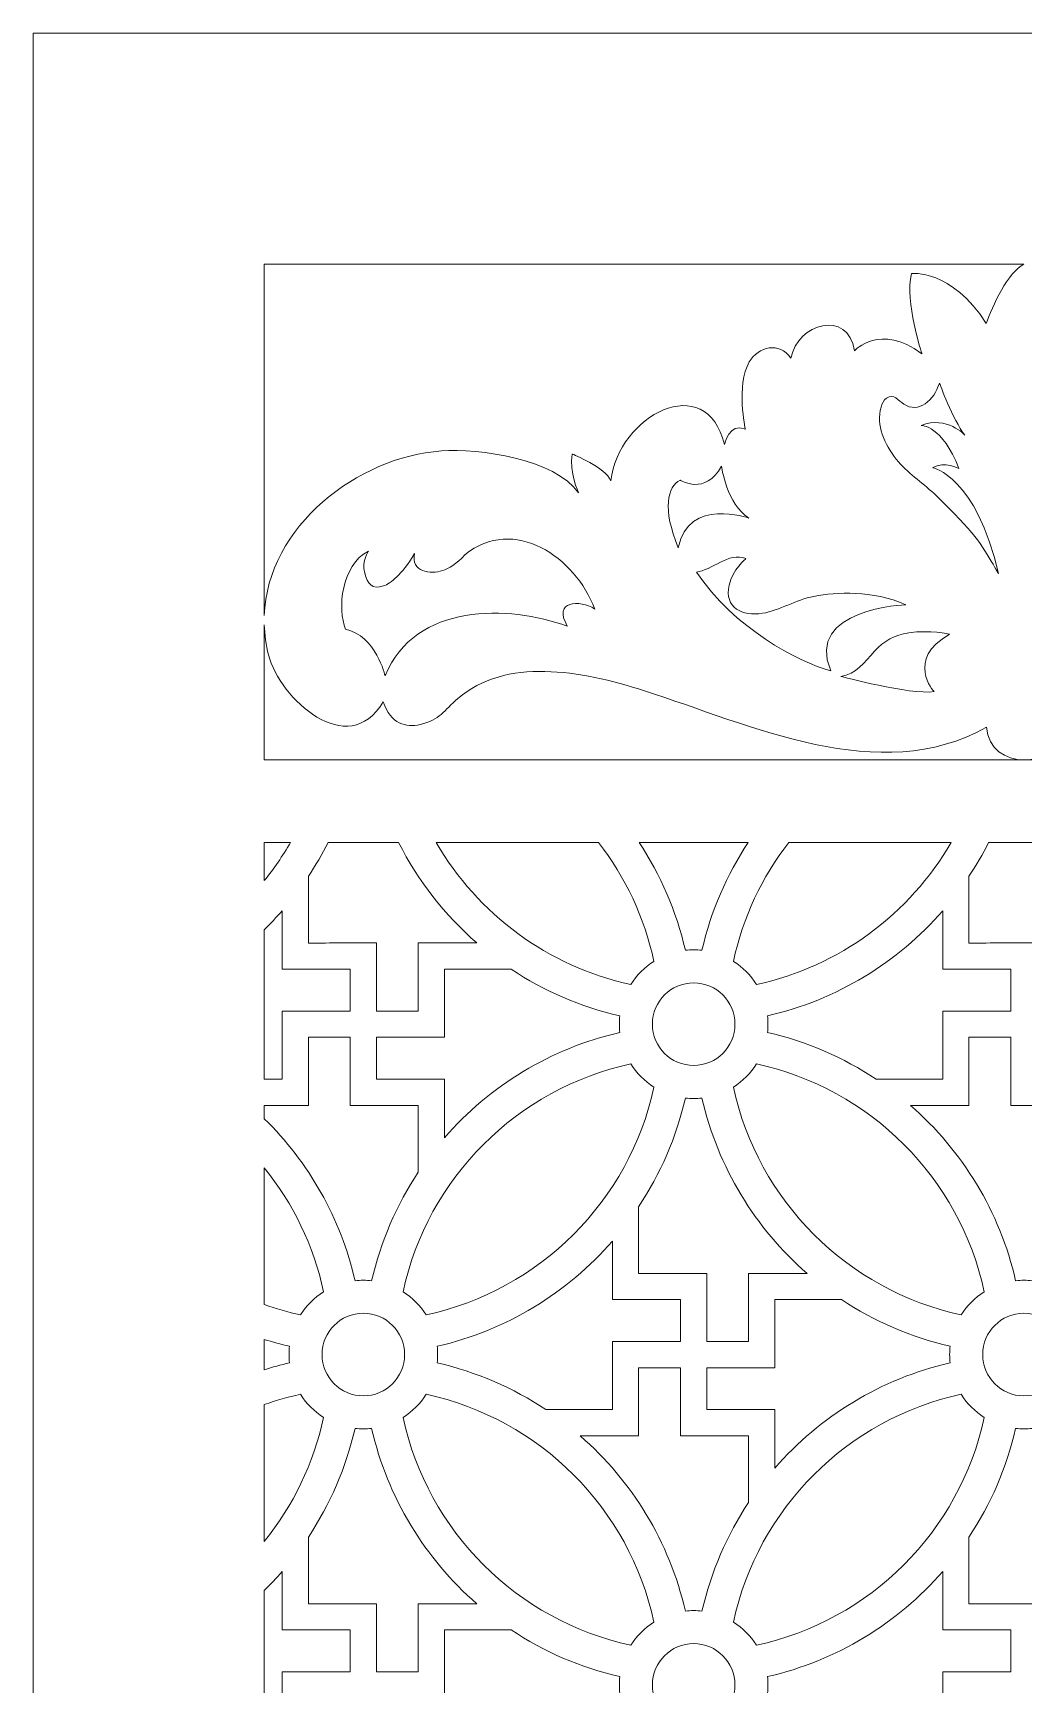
# Model space of a CAD drawing. Header units: centimetres. Extents: x -9.1 to 7, y -12.9 to 14.2.
# Drawn here: x -0.35 to 3.35, y 8.01 to 14.17 of the extents above; entities that cross this region are included whole.
import ezdxf

# ---------------------------------------------------------------- set-up
doc = ezdxf.new("R2010")
doc.units = ezdxf.units.CM
doc.header["$MEASUREMENT"] = 0
doc.layers.add('layer 1', color=7, linetype='Continuous')

msp = doc.modelspace()

# ---------------------------------------------------------------- linework, layer by layer
at = {"layer": 'layer 1', "color": 242, "lineweight": 9}
for points, knots in [([(7.04084, 14.17218), (4.57774, 14.17218), (2.11464, 14.17218), (-0.34845, 14.17218), (-0.34845, 14.17218), (-0.34845, 5.93996), (-0.34845, -2.29226), (-0.34845, -10.52447), (-0.34845, -10.52447), (-0.34844, -10.52447), (-0.34841, -10.52447), (-0.3484, -10.52447), (-0.3484, -10.52447), (-0.3484, -11.32362), (-0.3484, -12.12276), (-0.3484, -12.9219), (-0.3484, -12.9219), (-0.06103, -12.9219), (0.22633, -12.9219), (0.51369, -12.9219), (0.51369, -12.9219), (0.51369, -12.79874), (0.51369, -12.67559), (0.51369, -12.55244), (0.51369, -12.55244), (0.81766, -12.55244), (1.12162, -12.55244), (1.42559, -12.55244), (1.42559, -12.55244), (1.42559, -12.31178), (1.42559, -12.07112), (1.42559, -11.83046), (1.42559, -11.83046), (1.54856, -11.82801), (1.67153, -11.82557), (1.79451, -11.8231), (1.79451, -11.8231), (1.81634, -11.88537), (1.84496, -11.93938), (1.89247, -11.98704), (1.89247, -11.98704), (1.939, -12.03371), (1.98709, -12.06255), (2.04355, -12.07569), (2.04355, -12.07569), (2.11829, -12.09307), (2.19722, -12.0855), (2.25723, -12.03316), (2.25723, -12.03316), (2.31529, -11.9825), (2.34879, -11.90135), (2.36082, -11.82395), (2.36082, -11.82395), (2.39517, -11.82742), (2.4244, -11.82662), (2.45196, -11.82267), (2.45196, -11.82267), (2.58949, -11.80299), (2.65444, -11.71597), (2.66605, -11.58474), (2.66605, -11.58474), (2.6689, -11.5526), (2.66664, -11.52084), (2.65642, -11.4929), (2.65642, -11.4929), (2.65858, -11.49344), (2.66074, -11.49398), (2.6629, -11.49452), (2.6629, -11.49452), (2.71143, -11.5113), (2.75997, -11.52808), (2.80849, -11.54486), (2.80849, -11.54486), (2.83761, -11.84222), (3.06724, -12.07376), (3.34622, -12.07376), (3.34622, -12.07376), (3.6252, -12.07376), (3.85484, -11.84222), (3.88395, -11.54486), (3.88395, -11.54486), (3.93248, -11.52808), (3.98101, -11.5113), (4.02954, -11.49452), (4.02954, -11.49452), (4.0317, -11.49398), (4.03386, -11.49344), (4.03603, -11.4929), (4.03603, -11.4929), (4.02581, -11.52084), (4.02354, -11.5526), (4.0264, -11.58474), (4.0264, -11.58474), (4.038, -11.71597), (4.10296, -11.80299), (4.24048, -11.82267), (4.24048, -11.82267), (4.26804, -11.82662), (4.29727, -11.82742), (4.33162, -11.82395), (4.33162, -11.82395), (4.34365, -11.90135), (4.37715, -11.9825), (4.43522, -12.03316), (4.43522, -12.03316), (4.49523, -12.0855), (4.57414, -12.09307), (4.64889, -12.07569), (4.64889, -12.07569), (4.70537, -12.06255), (4.75344, -12.03371), (4.79996, -11.98704), (4.79996, -11.98704), (4.84749, -11.93938), (4.8761, -11.88537), (4.89794, -11.8231), (4.89794, -11.8231), (5.02091, -11.82557), (5.14388, -11.82801), (5.26686, -11.83046), (5.26686, -11.83046), (5.26686, -12.07112), (5.26686, -12.31178), (5.26686, -12.55244), (5.26686, -12.55244), (5.57082, -12.55244), (5.87478, -12.55244), (6.17876, -12.55244), (6.17876, -12.55244), (6.17876, -12.67559), (6.17876, -12.79874), (6.17876, -12.9219), (6.17876, -12.9219), (6.46612, -12.9219), (6.75348, -12.9219), (7.04084, -12.9219), (7.04084, -12.9219), (7.04084, -12.12276), (7.04084, -11.32362), (7.04084, -10.52447), (7.04084, -10.52447), (7.04084, -2.29226), (7.04084, 5.93996), (7.04084, 14.17218)], [0, 0, 0, 0, 0.027027, 0.027027, 0.027027, 0.027027, 0.0540541, 0.0540541, 0.0540541, 0.0540541, 0.0810811, 0.0810811, 0.0810811, 0.0810811, 0.1081081, 0.1081081, 0.1081081, 0.1081081, 0.1351351, 0.1351351, 0.1351351, 0.1351351, 0.1621622, 0.1621622, 0.1621622, 0.1621622, 0.1891892, 0.1891892, 0.1891892, 0.1891892, 0.2162162, 0.2162162, 0.2162162, 0.2162162, 0.2432432, 0.2432432, 0.2432432, 0.2432432, 0.2702703, 0.2702703, 0.2702703, 0.2702703, 0.2972973, 0.2972973, 0.2972973, 0.2972973, 0.3243243, 0.3243243, 0.3243243, 0.3243243, 0.3513514, 0.3513514, 0.3513514, 0.3513514, 0.3783784, 0.3783784, 0.3783784, 0.3783784, 0.4054054, 0.4054054, 0.4054054, 0.4054054, 0.4324324, 0.4324324, 0.4324324, 0.4324324, 0.4594595, 0.4594595, 0.4594595, 0.4594595, 0.4864865, 0.4864865, 0.4864865, 0.4864865, 0.5135135, 0.5135135, 0.5135135, 0.5135135, 0.5405405, 0.5405405, 0.5405405, 0.5405405, 0.5675676, 0.5675676, 0.5675676, 0.5675676, 0.5945946, 0.5945946, 0.5945946, 0.5945946, 0.6216216, 0.6216216, 0.6216216, 0.6216216, 0.6486486, 0.6486486, 0.6486486, 0.6486486, 0.6756757, 0.6756757, 0.6756757, 0.6756757, 0.7027027, 0.7027027, 0.7027027, 0.7027027, 0.7297297, 0.7297297, 0.7297297, 0.7297297, 0.7567568, 0.7567568, 0.7567568, 0.7567568, 0.7837838, 0.7837838, 0.7837838, 0.7837838, 0.8108108, 0.8108108, 0.8108108, 0.8108108, 0.8378378, 0.8378378, 0.8378378, 0.8378378, 0.8648649, 0.8648649, 0.8648649, 0.8648649, 0.8918919, 0.8918919, 0.8918919, 0.8918919, 0.9189189, 0.9189189, 0.9189189, 0.9189189, 0.9459459, 0.9459459, 0.9459459, 0.9459459, 1, 1, 1, 1]), ([(0.51363, 12.0004), (0.51363, 12.43696), (0.51363, 12.87353), (0.51363, 13.31009), (0.51363, 13.31009), (1.45781, 13.31009), (2.402, 13.31009), (3.34618, 13.31009), (3.34618, 13.31009), (3.28732, 13.28304), (3.22741, 13.15303), (3.20582, 13.08929), (3.20582, 13.08929), (3.07531, 13.29329), (2.92708, 13.27586), (2.92708, 13.27586), (2.92708, 13.27586), (2.90078, 13.17069), (2.96565, 12.97694), (2.96565, 12.97694), (2.96565, 12.97694), (2.80961, 13.09319), (2.71492, 12.98801), (2.71492, 12.98801), (2.71492, 12.98801), (2.68865, 13.14284), (2.50263, 13.09111), (2.47725, 12.96056), (2.47725, 12.96056), (2.43414, 13.02256), (2.35603, 13.00443), (2.32213, 12.94607), (2.32213, 12.94607), (2.2713, 12.85855), (2.30743, 12.69556), (2.30743, 12.69556), (2.30743, 12.69556), (2.24752, 12.72286), (2.22963, 12.63815), (2.22963, 12.63815), (2.22963, 12.63815), (2.16177, 12.91994), (1.83275, 12.74558), (1.80583, 12.50296), (1.80583, 12.50296), (1.78837, 12.55195), (1.66229, 12.60298), (1.66229, 12.60298), (1.66229, 12.60298), (1.64871, 12.53765), (1.68556, 12.45805), (1.68556, 12.45805), (1.68556, 12.45805), (1.59629, 12.58556), (1.31489, 12.62411), (1.17393, 12.61435), (1.17393, 12.61435), (0.86305, 12.59283), (0.52515, 12.33315), (0.51363, 12.0004)], [0, 0, 0, 0, 0.0625, 0.0625, 0.0625, 0.0625, 0.125, 0.125, 0.125, 0.125, 0.1875, 0.1875, 0.1875, 0.1875, 0.25, 0.25, 0.25, 0.25, 0.3125, 0.3125, 0.3125, 0.3125, 0.375, 0.375, 0.375, 0.375, 0.4375, 0.4375, 0.4375, 0.4375, 0.5, 0.5, 0.5, 0.5, 0.5625, 0.5625, 0.5625, 0.5625, 0.625, 0.625, 0.625, 0.625, 0.6875, 0.6875, 0.6875, 0.6875, 0.75, 0.75, 0.75, 0.75, 0.8125, 0.8125, 0.8125, 0.8125, 0.875, 0.875, 0.875, 0.875, 1, 1, 1, 1]), ([(3.03102, 12.86751), (3.03102, 12.86751), (3.08003, 12.73193), (3.12624, 12.67297), (3.12624, 12.67297), (3.12624, 12.67297), (3.05903, 12.74665), (2.96241, 12.70981), (2.96241, 12.70981), (2.96241, 12.70981), (3.04222, 12.70981), (3.10384, 12.54919), (3.10384, 12.54919), (3.10384, 12.54919), (3.05063, 12.57719), (3.00581, 12.55213), (3.00581, 12.55213), (3.00581, 12.55213), (3.16825, 12.51971), (3.25088, 12.15719), (3.25088, 12.15719), (3.25088, 12.15719), (3.19625, 12.26034), (3.14304, 12.3193), (3.14304, 12.3193), (3.14304, 12.3193), (3.07577, 12.39474), (3.01106, 12.45524), (3.01106, 12.45524), (2.96415, 12.49908), (2.91103, 12.53246), (2.87025, 12.58358), (2.87025, 12.58358), (2.82559, 12.63962), (2.79364, 12.71053), (2.81325, 12.77772), (2.81325, 12.77772), (2.81688, 12.79017), (2.82313, 12.80383), (2.8337, 12.81116), (2.8337, 12.81116), (2.86044, 12.82965), (2.87813, 12.80185), (2.8978, 12.78908), (2.8978, 12.78908), (2.95345, 12.75291), (3.01084, 12.8025), (3.03102, 12.86751)], [0, 0, 0, 0, 0.0769231, 0.0769231, 0.0769231, 0.0769231, 0.1538462, 0.1538462, 0.1538462, 0.1538462, 0.2307692, 0.2307692, 0.2307692, 0.2307692, 0.3076923, 0.3076923, 0.3076923, 0.3076923, 0.3846154, 0.3846154, 0.3846154, 0.3846154, 0.4615385, 0.4615385, 0.4615385, 0.4615385, 0.5384615, 0.5384615, 0.5384615, 0.5384615, 0.6153846, 0.6153846, 0.6153846, 0.6153846, 0.6923077, 0.6923077, 0.6923077, 0.6923077, 0.7692308, 0.7692308, 0.7692308, 0.7692308, 0.8461538, 0.8461538, 0.8461538, 0.8461538, 1, 1, 1, 1]), ([(2.06469, 12.50496), (2.06469, 12.50496), (2.15838, 12.4471), (2.21836, 12.55755), (2.21836, 12.55755), (2.21836, 12.55755), (2.23834, 12.41424), (2.3208, 12.36428), (2.3208, 12.36428), (2.3208, 12.36428), (2.09467, 12.44316), (2.05719, 12.25383), (2.05719, 12.25383), (1.99706, 12.39778), (2.01702, 12.48279), (2.06469, 12.50496)], [0, 0, 0, 0, 0.2, 0.2, 0.2, 0.2, 0.4, 0.4, 0.4, 0.4, 0.6, 0.6, 0.6, 0.6, 1, 1, 1, 1]), ([(0.9019, 12.24071), (0.9019, 12.24071), (0.87622, 12.20692), (0.88839, 12.15871), (0.88839, 12.15871), (0.89812, 12.12013), (0.91656, 12.09647), (0.95801, 12.11111), (0.95801, 12.11111), (0.98606, 12.12103), (1.02536, 12.15162), (1.07397, 12.2317), (1.07397, 12.2317), (1.05871, 12.16403), (1.13483, 12.15326), (1.17818, 12.16835), (1.17818, 12.16835), (1.20113, 12.17633), (1.23028, 12.19306), (1.26143, 12.22729), (1.26143, 12.22729), (1.44463, 12.37539), (1.67375, 12.21898), (1.74583, 12.02516), (1.74583, 12.02516), (1.68982, 12.06133), (1.58863, 12.05616), (1.6436, 11.96129), (1.6436, 11.96129), (1.42493, 12.04068), (1.07519, 12.04876), (0.9643, 11.77647), (0.9643, 11.77647), (0.9643, 11.77647), (0.92979, 11.92436), (0.81637, 11.95031), (0.81637, 11.95031), (0.78632, 12.02449), (0.80058, 12.18949), (0.9019, 12.24071)], [0, 0, 0, 0, 0.0909091, 0.0909091, 0.0909091, 0.0909091, 0.1818182, 0.1818182, 0.1818182, 0.1818182, 0.2727273, 0.2727273, 0.2727273, 0.2727273, 0.3636364, 0.3636364, 0.3636364, 0.3636364, 0.4545455, 0.4545455, 0.4545455, 0.4545455, 0.5454545, 0.5454545, 0.5454545, 0.5454545, 0.6363636, 0.6363636, 0.6363636, 0.6363636, 0.7272727, 0.7272727, 0.7272727, 0.7272727, 0.8181818, 0.8181818, 0.8181818, 0.8181818, 1, 1, 1, 1]), ([(2.12465, 12.16312), (2.18402, 12.16833), (2.24336, 12.2392), (2.30956, 12.21308), (2.30956, 12.21308), (2.30997, 12.21339), (2.25937, 12.17127), (2.24663, 12.11438), (2.24663, 12.11438), (2.22743, 12.02867), (2.29796, 11.99703), (2.37088, 12.00915), (2.37088, 12.00915), (2.43702, 12.02015), (2.49399, 12.05959), (2.56314, 12.07228), (2.56314, 12.07228), (2.64809, 12.08786), (2.77856, 12.09591), (2.90623, 12.0411), (2.90623, 12.0411), (2.90623, 12.0411), (2.52781, 12.02661), (2.62585, 11.79492), (2.62585, 11.79492), (2.50371, 11.8273), (2.265, 11.95414), (2.12465, 12.16312)], [0, 0, 0, 0, 0.125, 0.125, 0.125, 0.125, 0.25, 0.25, 0.25, 0.25, 0.375, 0.375, 0.375, 0.375, 0.5, 0.5, 0.5, 0.5, 0.625, 0.625, 0.625, 0.625, 0.75, 0.75, 0.75, 0.75, 1, 1, 1, 1]), ([(0.95691, 11.67925), (0.82683, 11.45738), (0.57085, 11.69181), (0.5297, 11.8538), (0.5297, 11.8538), (0.52002, 11.89193), (0.51484, 11.92946), (0.51363, 11.96621), (0.51363, 11.96621), (0.51363, 11.7984), (0.51363, 11.63058), (0.51363, 11.46277), (0.51363, 11.46277), (2.402, 11.46277), (4.29038, 11.46277), (6.17876, 11.46277), (6.17876, 11.46277), (6.17876, 11.63053), (6.17876, 11.7983), (6.17876, 11.96606), (6.17876, 11.96606), (6.17754, 11.92937), (6.17234, 11.89188), (6.16268, 11.8538), (6.16268, 11.8538), (6.12154, 11.69181), (5.86555, 11.45738), (5.73547, 11.67925), (5.73547, 11.67925), (5.7057, 11.59552), (5.65039, 11.5828), (5.59763, 11.59447), (5.59763, 11.59447), (5.52331, 11.61091), (5.50842, 11.647), (5.45711, 11.6914), (5.45711, 11.6914), (5.27957, 11.84503), (5.00067, 11.79742), (4.76072, 11.72022), (4.76072, 11.72022), (4.36483, 11.59285), (3.88562, 11.36021), (3.48594, 11.58459), (3.48594, 11.58459), (3.47619, 11.42217), (3.21619, 11.42217), (3.20646, 11.58459), (3.20646, 11.58459), (2.80676, 11.36021), (2.32756, 11.59285), (1.93168, 11.72022), (1.93168, 11.72022), (1.69171, 11.79742), (1.41282, 11.84503), (1.23529, 11.6914), (1.23529, 11.6914), (1.18396, 11.647), (1.16907, 11.61091), (1.09475, 11.59447), (1.09475, 11.59447), (1.04199, 11.5828), (0.98669, 11.59552), (0.95691, 11.67925)], [0, 0, 0, 0, 0.0588235, 0.0588235, 0.0588235, 0.0588235, 0.1176471, 0.1176471, 0.1176471, 0.1176471, 0.1764706, 0.1764706, 0.1764706, 0.1764706, 0.2352941, 0.2352941, 0.2352941, 0.2352941, 0.2941176, 0.2941176, 0.2941176, 0.2941176, 0.3529412, 0.3529412, 0.3529412, 0.3529412, 0.4117647, 0.4117647, 0.4117647, 0.4117647, 0.4705882, 0.4705882, 0.4705882, 0.4705882, 0.5294118, 0.5294118, 0.5294118, 0.5294118, 0.5882353, 0.5882353, 0.5882353, 0.5882353, 0.6470588, 0.6470588, 0.6470588, 0.6470588, 0.7058824, 0.7058824, 0.7058824, 0.7058824, 0.7647059, 0.7647059, 0.7647059, 0.7647059, 0.8235294, 0.8235294, 0.8235294, 0.8235294, 0.8823529, 0.8823529, 0.8823529, 0.8823529, 1, 1, 1, 1]), ([(2.66378, 11.7739), (2.66378, 11.7739), (2.92079, 11.70457), (3.01086, 11.71726), (3.01086, 11.71726), (3.01086, 11.71726), (2.90212, 11.83748), (3.06906, 11.9311), (3.06906, 11.9311), (3.06906, 11.9311), (2.99414, 11.94881), (2.91642, 11.93603), (2.91642, 11.93603), (2.86412, 11.92743), (2.8248, 11.90719), (2.78862, 11.8677), (2.78862, 11.8677), (2.75143, 11.82711), (2.7202, 11.78222), (2.66378, 11.7739)], [0, 0, 0, 0, 0.1666667, 0.1666667, 0.1666667, 0.1666667, 0.3333333, 0.3333333, 0.3333333, 0.3333333, 0.5, 0.5, 0.5, 0.5, 0.6666667, 0.6666667, 0.6666667, 0.6666667, 1, 1, 1, 1]), ([(0.6114, 11.15488), (0.57882, 11.15488), (0.54622, 11.15488), (0.51363, 11.15488), (0.51363, 11.15488), (0.51363, 11.10748), (0.51363, 11.06007), (0.51363, 11.01266), (0.51363, 11.01266), (0.54975, 11.05733), (0.58246, 11.10487), (0.6114, 11.15488)], [0, 0, 0, 0, 0.25, 0.25, 0.25, 0.25, 0.5, 0.5, 0.5, 0.5, 1, 1, 1, 1]), ([(1.0147, 11.15488), (0.92696, 11.15488), (0.83921, 11.15488), (0.75147, 11.15488), (0.75147, 11.15488), (0.72944, 11.1113), (0.70492, 11.06919), (0.67807, 11.02876), (0.67807, 11.02876), (0.67807, 10.9459), (0.67807, 10.86305), (0.67807, 10.78018), (0.67807, 10.78018), (0.76269, 10.78018), (0.8473, 10.78019), (0.9319, 10.78019), (0.9319, 10.78019), (0.9319, 10.69558), (0.9319, 10.61096), (0.9319, 10.52635), (0.9319, 10.52635), (0.98397, 10.52635), (1.03605, 10.52635), (1.08812, 10.52635), (1.08812, 10.52635), (1.08812, 10.57841), (1.08812, 10.63048), (1.08812, 10.68255), (1.08812, 10.68255), (1.08812, 10.68255), (1.08812, 10.68255), (1.08812, 10.68255), (1.08812, 10.68255), (1.08812, 10.7151), (1.08812, 10.74764), (1.08812, 10.78019), (1.08812, 10.78019), (1.16082, 10.78019), (1.23352, 10.78019), (1.30621, 10.78019), (1.30621, 10.78019), (1.18641, 10.88454), (1.08699, 11.01169), (1.0147, 11.15488)], [0, 0, 0, 0, 0.0833333, 0.0833333, 0.0833333, 0.0833333, 0.1666667, 0.1666667, 0.1666667, 0.1666667, 0.25, 0.25, 0.25, 0.25, 0.3333333, 0.3333333, 0.3333333, 0.3333333, 0.4166667, 0.4166667, 0.4166667, 0.4166667, 0.5, 0.5, 0.5, 0.5, 0.5833333, 0.5833333, 0.5833333, 0.5833333, 0.6666667, 0.6666667, 0.6666667, 0.6666667, 0.75, 0.75, 0.75, 0.75, 0.8333333, 0.8333333, 0.8333333, 0.8333333, 1, 1, 1, 1]), ([(1.76026, 11.15488), (1.55844, 11.15488), (1.35662, 11.15488), (1.15479, 11.15488), (1.15479, 11.15488), (1.30889, 10.88859), (1.57058, 10.69232), (1.88043, 10.62562), (1.88043, 10.62562), (1.90241, 10.66031), (1.93188, 10.68978), (1.96656, 10.71175), (1.96656, 10.71175), (1.93121, 10.87593), (1.8595, 11.02657), (1.76026, 11.15488)], [0, 0, 0, 0, 0.2, 0.2, 0.2, 0.2, 0.4, 0.4, 0.4, 0.4, 0.6, 0.6, 0.6, 0.6, 1, 1, 1, 1]), ([(2.3177, 11.15488), (2.18235, 11.15488), (2.04701, 11.15488), (1.91165, 11.15488), (1.91165, 11.15488), (1.99138, 11.03407), (2.0504, 10.89839), (2.08365, 10.75289), (2.08365, 10.75289), (2.09383, 10.75403), (2.10416, 10.75463), (2.11464, 10.75463), (2.11464, 10.75463), (2.12511, 10.75463), (2.13546, 10.75403), (2.14564, 10.75289), (2.14564, 10.75289), (2.17888, 10.8984), (2.23795, 11.03406), (2.3177, 11.15488)], [0, 0, 0, 0, 0.1666667, 0.1666667, 0.1666667, 0.1666667, 0.3333333, 0.3333333, 0.3333333, 0.3333333, 0.5, 0.5, 0.5, 0.5, 0.6666667, 0.6666667, 0.6666667, 0.6666667, 1, 1, 1, 1]), ([(3.0745, 11.15488), (2.87268, 11.15488), (2.67086, 11.15488), (2.46903, 11.15488), (2.46903, 11.15488), (2.3698, 11.02657), (2.29807, 10.87593), (2.26272, 10.71175), (2.26272, 10.71175), (2.29741, 10.68978), (2.32688, 10.66031), (2.34885, 10.62562), (2.34885, 10.62562), (2.6587, 10.69232), (2.92041, 10.88859), (3.0745, 11.15488)], [0, 0, 0, 0, 0.2, 0.2, 0.2, 0.2, 0.4, 0.4, 0.4, 0.4, 0.6, 0.6, 0.6, 0.6, 1, 1, 1, 1]), ([(3.47781, 11.15488), (3.39005, 11.15488), (3.30231, 11.15488), (3.21456, 11.15488), (3.21456, 11.15488), (3.19255, 11.1113), (3.16801, 11.06919), (3.14117, 11.02876), (3.14117, 11.02876), (3.14117, 10.9459), (3.14117, 10.86305), (3.14118, 10.78018), (3.14118, 10.78018), (3.22578, 10.78018), (3.31039, 10.78019), (3.39501, 10.78019), (3.39501, 10.78019), (3.39501, 10.69558), (3.39501, 10.61096), (3.39501, 10.52635), (3.39501, 10.52635), (3.44708, 10.52635), (3.49915, 10.52635), (3.55122, 10.52635), (3.55122, 10.52635), (3.55122, 10.57841), (3.55122, 10.63048), (3.55122, 10.68255), (3.55122, 10.68255), (3.55122, 10.68255), (3.55122, 10.68255), (3.55122, 10.68255), (3.55122, 10.68255), (3.55122, 10.7151), (3.55122, 10.74764), (3.55122, 10.78019), (3.55122, 10.78019), (3.62391, 10.78019), (3.69661, 10.78019), (3.76932, 10.78019), (3.76932, 10.78019), (3.64952, 10.88454), (3.5501, 11.01169), (3.47781, 11.15488)], [0, 0, 0, 0, 0.0833333, 0.0833333, 0.0833333, 0.0833333, 0.1666667, 0.1666667, 0.1666667, 0.1666667, 0.25, 0.25, 0.25, 0.25, 0.3333333, 0.3333333, 0.3333333, 0.3333333, 0.4166667, 0.4166667, 0.4166667, 0.4166667, 0.5, 0.5, 0.5, 0.5, 0.5833333, 0.5833333, 0.5833333, 0.5833333, 0.6666667, 0.6666667, 0.6666667, 0.6666667, 0.75, 0.75, 0.75, 0.75, 0.8333333, 0.8333333, 0.8333333, 0.8333333, 1, 1, 1, 1]), ([(0.51363, 10.82979), (0.51363, 10.64402), (0.51363, 10.45826), (0.51363, 10.2725), (0.51363, 10.2725), (0.5359, 10.2725), (0.55817, 10.2725), (0.58043, 10.2725), (0.58043, 10.2725), (0.58043, 10.35712), (0.58043, 10.44173), (0.58043, 10.52635), (0.58043, 10.52635), (0.66505, 10.52635), (0.74966, 10.52635), (0.83428, 10.52635), (0.83428, 10.52635), (0.83428, 10.57841), (0.83428, 10.63048), (0.83428, 10.68255), (0.83428, 10.68255), (0.74966, 10.68255), (0.66505, 10.68255), (0.58043, 10.68255), (0.58043, 10.68255), (0.58043, 10.75525), (0.58043, 10.82795), (0.58043, 10.90066), (0.58043, 10.90066), (0.5591, 10.87615), (0.53682, 10.85252), (0.51363, 10.82979)], [0, 0, 0, 0, 0.1111111, 0.1111111, 0.1111111, 0.1111111, 0.2222222, 0.2222222, 0.2222222, 0.2222222, 0.3333333, 0.3333333, 0.3333333, 0.3333333, 0.4444444, 0.4444444, 0.4444444, 0.4444444, 0.5555556, 0.5555556, 0.5555556, 0.5555556, 0.6666667, 0.6666667, 0.6666667, 0.6666667, 0.7777778, 0.7777778, 0.7777778, 0.7777778, 1, 1, 1, 1]), ([(3.04354, 10.90066), (3.04354, 10.82795), (3.04354, 10.75525), (3.04354, 10.68255), (3.04354, 10.68255), (3.12814, 10.68255), (3.21277, 10.68255), (3.29737, 10.68255), (3.29737, 10.68255), (3.29737, 10.63048), (3.29737, 10.57841), (3.29737, 10.52635), (3.29737, 10.52635), (3.21277, 10.52635), (3.12814, 10.52635), (3.04354, 10.52635), (3.04354, 10.52635), (3.04354, 10.44173), (3.04354, 10.35712), (3.04354, 10.2725), (3.04354, 10.2725), (2.96069, 10.2725), (2.87783, 10.2725), (2.79497, 10.2725), (2.79497, 10.2725), (2.67341, 10.35325), (2.5367, 10.413), (2.39, 10.44653), (2.39, 10.44653), (2.39114, 10.45671), (2.39174, 10.46705), (2.39174, 10.47753), (2.39174, 10.47753), (2.39174, 10.48801), (2.39114, 10.49835), (2.39, 10.50853), (2.39, 10.50853), (2.64815, 10.56752), (2.87542, 10.70765), (3.04354, 10.90066)], [0, 0, 0, 0, 0.0909091, 0.0909091, 0.0909091, 0.0909091, 0.1818182, 0.1818182, 0.1818182, 0.1818182, 0.2727273, 0.2727273, 0.2727273, 0.2727273, 0.3636364, 0.3636364, 0.3636364, 0.3636364, 0.4545455, 0.4545455, 0.4545455, 0.4545455, 0.5454545, 0.5454545, 0.5454545, 0.5454545, 0.6363636, 0.6363636, 0.6363636, 0.6363636, 0.7272727, 0.7272727, 0.7272727, 0.7272727, 0.8181818, 0.8181818, 0.8181818, 0.8181818, 1, 1, 1, 1]), ([(1.83755, 10.47753), (1.83755, 10.48801), (1.83815, 10.49835), (1.83929, 10.50853), (1.83929, 10.50853), (1.69258, 10.54205), (1.55589, 10.60182), (1.43432, 10.68256), (1.43432, 10.68256), (1.35147, 10.68256), (1.26861, 10.68255), (1.18575, 10.68255), (1.18575, 10.68255), (1.18575, 10.59794), (1.18575, 10.51334), (1.18575, 10.42871), (1.18575, 10.42871), (1.10113, 10.42871), (1.01652, 10.42871), (0.9319, 10.42871), (0.9319, 10.42871), (0.9319, 10.37664), (0.9319, 10.32457), (0.9319, 10.2725), (0.9319, 10.2725), (0.98397, 10.2725), (1.03605, 10.2725), (1.08812, 10.2725), (1.08812, 10.2725), (1.08812, 10.2725), (1.08812, 10.2725), (1.08812, 10.2725), (1.08812, 10.2725), (1.12067, 10.2725), (1.15321, 10.2725), (1.18576, 10.2725), (1.18576, 10.2725), (1.18576, 10.19981), (1.18576, 10.1271), (1.18576, 10.0544), (1.18576, 10.0544), (1.35386, 10.24741), (1.58113, 10.38753), (1.83929, 10.44653), (1.83929, 10.44653), (1.83815, 10.45671), (1.83755, 10.46705), (1.83755, 10.47753)], [0, 0, 0, 0, 0.0769231, 0.0769231, 0.0769231, 0.0769231, 0.1538462, 0.1538462, 0.1538462, 0.1538462, 0.2307692, 0.2307692, 0.2307692, 0.2307692, 0.3076923, 0.3076923, 0.3076923, 0.3076923, 0.3846154, 0.3846154, 0.3846154, 0.3846154, 0.4615385, 0.4615385, 0.4615385, 0.4615385, 0.5384615, 0.5384615, 0.5384615, 0.5384615, 0.6153846, 0.6153846, 0.6153846, 0.6153846, 0.6923077, 0.6923077, 0.6923077, 0.6923077, 0.7692308, 0.7692308, 0.7692308, 0.7692308, 0.8461538, 0.8461538, 0.8461538, 0.8461538, 1, 1, 1, 1]), ([(2.2686, 10.47753), (2.2686, 10.56254), (2.19965, 10.63147), (2.11464, 10.63147), (2.11464, 10.63147), (2.02964, 10.63147), (1.9607, 10.56254), (1.9607, 10.47753), (1.9607, 10.47753), (1.9607, 10.39253), (2.02964, 10.32358), (2.11464, 10.32358), (2.11464, 10.32358), (2.19965, 10.32358), (2.2686, 10.39253), (2.2686, 10.47753)], [0, 0, 0, 0, 0.2, 0.2, 0.2, 0.2, 0.4, 0.4, 0.4, 0.4, 0.6, 0.6, 0.6, 0.6, 1, 1, 1, 1]), ([(0.51363, 10.17488), (0.51363, 10.15833), (0.51363, 10.1418), (0.51363, 10.12527), (0.51363, 10.12527), (0.67891, 9.96321), (0.7987, 9.75492), (0.85208, 9.52134), (0.85208, 9.52134), (0.86225, 9.52248), (0.87261, 9.52308), (0.88309, 9.52308), (0.88309, 9.52308), (0.89358, 9.52308), (0.90393, 9.52248), (0.91411, 9.52134), (0.91411, 9.52134), (0.94763, 9.66804), (1.00739, 9.80474), (1.08812, 9.92629), (1.08812, 9.92629), (1.08812, 10.00915), (1.08812, 10.09201), (1.08812, 10.17488), (1.08812, 10.17488), (1.00351, 10.17488), (0.91889, 10.17488), (0.83428, 10.17488), (0.83428, 10.17488), (0.83428, 10.25948), (0.83428, 10.34411), (0.83428, 10.42871), (0.83428, 10.42871), (0.78221, 10.42871), (0.73014, 10.42871), (0.67807, 10.42871), (0.67807, 10.42871), (0.67807, 10.34411), (0.67807, 10.25948), (0.67807, 10.17488), (0.67807, 10.17488), (0.62326, 10.17488), (0.56844, 10.17488), (0.51363, 10.17488)], [0, 0, 0, 0, 0.0833333, 0.0833333, 0.0833333, 0.0833333, 0.1666667, 0.1666667, 0.1666667, 0.1666667, 0.25, 0.25, 0.25, 0.25, 0.3333333, 0.3333333, 0.3333333, 0.3333333, 0.4166667, 0.4166667, 0.4166667, 0.4166667, 0.5, 0.5, 0.5, 0.5, 0.5833333, 0.5833333, 0.5833333, 0.5833333, 0.6666667, 0.6666667, 0.6666667, 0.6666667, 0.75, 0.75, 0.75, 0.75, 0.8333333, 0.8333333, 0.8333333, 0.8333333, 1, 1, 1, 1]), ([(2.92307, 10.17488), (2.99577, 10.17488), (3.06847, 10.17488), (3.14117, 10.17488), (3.14117, 10.17488), (3.14117, 10.25948), (3.14117, 10.34411), (3.14117, 10.42871), (3.14117, 10.42871), (3.19325, 10.42871), (3.2453, 10.42871), (3.29737, 10.42871), (3.29737, 10.42871), (3.29737, 10.34411), (3.29737, 10.25948), (3.29737, 10.17488), (3.29737, 10.17488), (3.382, 10.17488), (3.4666, 10.17488), (3.55123, 10.17488), (3.55123, 10.17488), (3.55123, 10.09201), (3.55123, 10.00915), (3.55123, 9.92629), (3.55123, 9.92629), (3.4705, 9.80474), (3.41074, 9.66804), (3.37722, 9.52134), (3.37722, 9.52134), (3.36702, 9.52248), (3.35668, 9.52308), (3.3462, 9.52308), (3.3462, 9.52308), (3.3357, 9.52308), (3.32536, 9.52248), (3.31518, 9.52134), (3.31518, 9.52134), (3.25618, 9.77949), (3.11607, 10.00676), (2.92307, 10.17488)], [0, 0, 0, 0, 0.0909091, 0.0909091, 0.0909091, 0.0909091, 0.1818182, 0.1818182, 0.1818182, 0.1818182, 0.2727273, 0.2727273, 0.2727273, 0.2727273, 0.3636364, 0.3636364, 0.3636364, 0.3636364, 0.4545455, 0.4545455, 0.4545455, 0.4545455, 0.5454545, 0.5454545, 0.5454545, 0.5454545, 0.6363636, 0.6363636, 0.6363636, 0.6363636, 0.7272727, 0.7272727, 0.7272727, 0.7272727, 0.8181818, 0.8181818, 0.8181818, 0.8181818, 1, 1, 1, 1]), ([(1.88043, 10.32944), (1.90241, 10.29475), (1.93188, 10.26528), (1.96656, 10.24331), (1.96656, 10.24331), (1.87529, 9.81926), (1.54136, 9.48536), (1.11731, 9.39408), (1.11731, 9.39408), (1.09533, 9.42876), (1.06588, 9.45821), (1.03121, 9.48019), (1.03121, 9.48019), (1.12247, 9.90424), (1.45638, 10.23817), (1.88043, 10.32944)], [0, 0, 0, 0, 0.2, 0.2, 0.2, 0.2, 0.4, 0.4, 0.4, 0.4, 0.6, 0.6, 0.6, 0.6, 1, 1, 1, 1]), ([(2.34885, 10.32944), (2.32688, 10.29475), (2.29741, 10.26528), (2.26272, 10.24331), (2.26272, 10.24331), (2.354, 9.81926), (2.68792, 9.48536), (3.11198, 9.39408), (3.11198, 9.39408), (3.13395, 9.42876), (3.16341, 9.45821), (3.19808, 9.48019), (3.19808, 9.48019), (3.10682, 9.90424), (2.7729, 10.23817), (2.34885, 10.32944)], [0, 0, 0, 0, 0.2, 0.2, 0.2, 0.2, 0.4, 0.4, 0.4, 0.4, 0.6, 0.6, 0.6, 0.6, 1, 1, 1, 1]), ([(2.11464, 10.20043), (2.10416, 10.20043), (2.09383, 10.20104), (2.08365, 10.20216), (2.08365, 10.20216), (2.05013, 10.05546), (1.99036, 9.91875), (1.90961, 9.79718), (1.90961, 9.79718), (1.90961, 9.71434), (1.90961, 9.63149), (1.90961, 9.54864), (1.90961, 9.54864), (1.99423, 9.54864), (2.07884, 9.54864), (2.16346, 9.54864), (2.16346, 9.54864), (2.16346, 9.46402), (2.16346, 9.37941), (2.16346, 9.29479), (2.16346, 9.29479), (2.21553, 9.29479), (2.26761, 9.29479), (2.31966, 9.29479), (2.31966, 9.29479), (2.31966, 9.34686), (2.31966, 9.39893), (2.31966, 9.451), (2.31966, 9.451), (2.31966, 9.451), (2.31966, 9.451), (2.31966, 9.451), (2.31966, 9.451), (2.31966, 9.48355), (2.31966, 9.51609), (2.31966, 9.54864), (2.31966, 9.54864), (2.39236, 9.54864), (2.46506, 9.54864), (2.53775, 9.54864), (2.53775, 9.54864), (2.34475, 9.71675), (2.20463, 9.94402), (2.14564, 10.20216), (2.14564, 10.20216), (2.13546, 10.20104), (2.12511, 10.20043), (2.11464, 10.20043)], [0, 0, 0, 0, 0.0769231, 0.0769231, 0.0769231, 0.0769231, 0.1538462, 0.1538462, 0.1538462, 0.1538462, 0.2307692, 0.2307692, 0.2307692, 0.2307692, 0.3076923, 0.3076923, 0.3076923, 0.3076923, 0.3846154, 0.3846154, 0.3846154, 0.3846154, 0.4615385, 0.4615385, 0.4615385, 0.4615385, 0.5384615, 0.5384615, 0.5384615, 0.5384615, 0.6153846, 0.6153846, 0.6153846, 0.6153846, 0.6923077, 0.6923077, 0.6923077, 0.6923077, 0.7692308, 0.7692308, 0.7692308, 0.7692308, 0.8461538, 0.8461538, 0.8461538, 0.8461538, 1, 1, 1, 1]), ([(0.51363, 9.94241), (0.51363, 9.7724), (0.51363, 9.6024), (0.51363, 9.43238), (0.51363, 9.43238), (0.5575, 9.41688), (0.60266, 9.40404), (0.64888, 9.39408), (0.64888, 9.39408), (0.67085, 9.42876), (0.70031, 9.45821), (0.73499, 9.48019), (0.73499, 9.48019), (0.69788, 9.65257), (0.62068, 9.81006), (0.51363, 9.94241)], [0, 0, 0, 0, 0.2, 0.2, 0.2, 0.2, 0.4, 0.4, 0.4, 0.4, 0.6, 0.6, 0.6, 0.6, 1, 1, 1, 1]), ([(1.81199, 9.66908), (1.81199, 9.59639), (1.81199, 9.52369), (1.81199, 9.451), (1.81199, 9.451), (1.8966, 9.451), (1.98122, 9.451), (2.06583, 9.451), (2.06583, 9.451), (2.06583, 9.39893), (2.06583, 9.34686), (2.06583, 9.29479), (2.06583, 9.29479), (1.98122, 9.29479), (1.8966, 9.29479), (1.81199, 9.29479), (1.81199, 9.29479), (1.81199, 9.21018), (1.81199, 9.12556), (1.81199, 9.04095), (1.81199, 9.04095), (1.72914, 9.04095), (1.64629, 9.04095), (1.56344, 9.04095), (1.56344, 9.04095), (1.44187, 9.12169), (1.30516, 9.18145), (1.15846, 9.21497), (1.15846, 9.21497), (1.15959, 9.22516), (1.16019, 9.2355), (1.16019, 9.24598), (1.16019, 9.24598), (1.16019, 9.25646), (1.15959, 9.26681), (1.15846, 9.277), (1.15846, 9.277), (1.4166, 9.33598), (1.64387, 9.47609), (1.81199, 9.66908)], [0, 0, 0, 0, 0.0909091, 0.0909091, 0.0909091, 0.0909091, 0.1818182, 0.1818182, 0.1818182, 0.1818182, 0.2727273, 0.2727273, 0.2727273, 0.2727273, 0.3636364, 0.3636364, 0.3636364, 0.3636364, 0.4545455, 0.4545455, 0.4545455, 0.4545455, 0.5454545, 0.5454545, 0.5454545, 0.5454545, 0.6363636, 0.6363636, 0.6363636, 0.6363636, 0.7272727, 0.7272727, 0.7272727, 0.7272727, 0.8181818, 0.8181818, 0.8181818, 0.8181818, 1, 1, 1, 1]), ([(2.4173, 8.82288), (2.4173, 8.89557), (2.4173, 8.96827), (2.4173, 9.04096), (2.4173, 9.04096), (2.38477, 9.04096), (2.35221, 9.04096), (2.31966, 9.04096), (2.31966, 9.04096), (2.31966, 9.04096), (2.31966, 9.04095), (2.31966, 9.04095), (2.31966, 9.04095), (2.26761, 9.04095), (2.21553, 9.04095), (2.16346, 9.04095), (2.16346, 9.04095), (2.16346, 9.09303), (2.16346, 9.1451), (2.16346, 9.19717), (2.16346, 9.19717), (2.24807, 9.19717), (2.33269, 9.19717), (2.4173, 9.19717), (2.4173, 9.19717), (2.4173, 9.28178), (2.4173, 9.3664), (2.4173, 9.451), (2.4173, 9.451), (2.50015, 9.451), (2.58301, 9.45101), (2.66586, 9.45101), (2.66586, 9.45101), (2.78743, 9.37027), (2.92412, 9.31051), (3.07083, 9.277), (3.07083, 9.277), (3.0697, 9.26681), (3.0691, 9.25646), (3.0691, 9.24598), (3.0691, 9.24598), (3.0691, 9.2355), (3.0697, 9.22516), (3.07083, 9.21497), (3.07083, 9.21497), (2.81269, 9.15599), (2.58542, 9.01588), (2.4173, 8.82288)], [0, 0, 0, 0, 0.0769231, 0.0769231, 0.0769231, 0.0769231, 0.1538462, 0.1538462, 0.1538462, 0.1538462, 0.2307692, 0.2307692, 0.2307692, 0.2307692, 0.3076923, 0.3076923, 0.3076923, 0.3076923, 0.3846154, 0.3846154, 0.3846154, 0.3846154, 0.4615385, 0.4615385, 0.4615385, 0.4615385, 0.5384615, 0.5384615, 0.5384615, 0.5384615, 0.6153846, 0.6153846, 0.6153846, 0.6153846, 0.6923077, 0.6923077, 0.6923077, 0.6923077, 0.7692308, 0.7692308, 0.7692308, 0.7692308, 0.8461538, 0.8461538, 0.8461538, 0.8461538, 1, 1, 1, 1]), ([(0.88309, 9.09204), (0.96811, 9.09204), (1.03703, 9.16098), (1.03703, 9.24598), (1.03703, 9.24598), (1.03703, 9.331), (0.96811, 9.39992), (0.88309, 9.39992), (0.88309, 9.39992), (0.79809, 9.39992), (0.72915, 9.331), (0.72915, 9.24598), (0.72915, 9.24598), (0.72915, 9.16098), (0.79809, 9.09204), (0.88309, 9.09204)], [0, 0, 0, 0, 0.2, 0.2, 0.2, 0.2, 0.4, 0.4, 0.4, 0.4, 0.6, 0.6, 0.6, 0.6, 1, 1, 1, 1]), ([(3.3462, 9.39992), (3.26118, 9.39992), (3.19226, 9.331), (3.19226, 9.24598), (3.19226, 9.24598), (3.19226, 9.16098), (3.26118, 9.09204), (3.3462, 9.09204), (3.3462, 9.09204), (3.4312, 9.09204), (3.50014, 9.16098), (3.50014, 9.24598), (3.50014, 9.24598), (3.50014, 9.331), (3.4312, 9.39992), (3.3462, 9.39992)], [0, 0, 0, 0, 0.2, 0.2, 0.2, 0.2, 0.4, 0.4, 0.4, 0.4, 0.6, 0.6, 0.6, 0.6, 1, 1, 1, 1]), ([(0.51363, 9.30249), (0.51363, 9.26481), (0.51363, 9.22715), (0.51363, 9.18948), (0.51363, 9.18948), (0.54449, 9.19918), (0.57588, 9.2077), (0.60773, 9.21497), (0.60773, 9.21497), (0.60659, 9.22516), (0.60599, 9.2355), (0.60599, 9.24598), (0.60599, 9.24598), (0.60599, 9.25646), (0.60659, 9.26681), (0.60773, 9.277), (0.60773, 9.277), (0.57588, 9.28427), (0.54449, 9.29279), (0.51363, 9.30249)], [0, 0, 0, 0, 0.1666667, 0.1666667, 0.1666667, 0.1666667, 0.3333333, 0.3333333, 0.3333333, 0.3333333, 0.5, 0.5, 0.5, 0.5, 0.6666667, 0.6666667, 0.6666667, 0.6666667, 1, 1, 1, 1]), ([(1.69154, 8.94332), (1.76424, 8.94332), (1.83693, 8.94332), (1.90961, 8.94332), (1.90961, 8.94332), (1.90961, 9.02794), (1.90961, 9.11255), (1.90961, 9.19717), (1.90961, 9.19717), (1.96169, 9.19717), (2.01376, 9.19717), (2.06583, 9.19717), (2.06583, 9.19717), (2.06583, 9.11255), (2.06583, 9.02794), (2.06583, 8.94332), (2.06583, 8.94332), (2.15045, 8.94332), (2.23506, 8.94332), (2.31967, 8.94332), (2.31967, 8.94332), (2.31967, 8.86047), (2.31967, 8.77763), (2.31967, 8.69478), (2.31967, 8.69478), (2.23893, 8.57321), (2.17916, 8.4365), (2.14564, 8.2898), (2.14564, 8.2898), (2.13546, 8.29094), (2.12511, 8.29154), (2.11464, 8.29154), (2.11464, 8.29154), (2.10416, 8.29154), (2.09383, 8.29094), (2.08365, 8.2898), (2.08365, 8.2898), (2.02466, 8.54795), (1.88454, 8.77522), (1.69154, 8.94332)], [0, 0, 0, 0, 0.0909091, 0.0909091, 0.0909091, 0.0909091, 0.1818182, 0.1818182, 0.1818182, 0.1818182, 0.2727273, 0.2727273, 0.2727273, 0.2727273, 0.3636364, 0.3636364, 0.3636364, 0.3636364, 0.4545455, 0.4545455, 0.4545455, 0.4545455, 0.5454545, 0.5454545, 0.5454545, 0.5454545, 0.6363636, 0.6363636, 0.6363636, 0.6363636, 0.7272727, 0.7272727, 0.7272727, 0.7272727, 0.8181818, 0.8181818, 0.8181818, 0.8181818, 1, 1, 1, 1]), ([(0.51363, 9.05958), (0.51363, 8.88958), (0.51363, 8.71957), (0.51363, 8.54956), (0.51363, 8.54956), (0.62068, 8.6819), (0.69788, 8.8394), (0.73499, 9.01178), (0.73499, 9.01178), (0.70031, 9.03376), (0.67085, 9.06321), (0.64888, 9.09789), (0.64888, 9.09789), (0.60266, 9.08793), (0.5575, 9.0751), (0.51363, 9.05958)], [0, 0, 0, 0, 0.2, 0.2, 0.2, 0.2, 0.4, 0.4, 0.4, 0.4, 0.6, 0.6, 0.6, 0.6, 1, 1, 1, 1]), ([(1.88043, 8.16253), (1.90241, 8.19721), (1.93188, 8.22668), (1.96656, 8.24865), (1.96656, 8.24865), (1.87529, 8.6727), (1.54136, 9.00661), (1.11731, 9.09789), (1.11731, 9.09789), (1.09533, 9.06321), (1.06588, 9.03376), (1.03121, 9.01178), (1.03121, 9.01178), (1.12247, 8.58772), (1.45638, 8.2538), (1.88043, 8.16253)], [0, 0, 0, 0, 0.2, 0.2, 0.2, 0.2, 0.4, 0.4, 0.4, 0.4, 0.6, 0.6, 0.6, 0.6, 1, 1, 1, 1]), ([(2.34885, 8.16253), (2.32688, 8.19721), (2.29741, 8.22668), (2.26272, 8.24865), (2.26272, 8.24865), (2.354, 8.6727), (2.68792, 9.00661), (3.11198, 9.09789), (3.11198, 9.09789), (3.13395, 9.06321), (3.16341, 9.03376), (3.19808, 9.01178), (3.19808, 9.01178), (3.10682, 8.58772), (2.7729, 8.2538), (2.34885, 8.16253)], [0, 0, 0, 0, 0.2, 0.2, 0.2, 0.2, 0.4, 0.4, 0.4, 0.4, 0.6, 0.6, 0.6, 0.6, 1, 1, 1, 1]), ([(1.30621, 8.3171), (1.23352, 8.3171), (1.16082, 8.3171), (1.08812, 8.3171), (1.08812, 8.3171), (1.08812, 8.28455), (1.08812, 8.252), (1.08812, 8.21946), (1.08812, 8.21946), (1.08812, 8.21946), (1.08812, 8.21946), (1.08812, 8.21946), (1.08812, 8.21946), (1.08812, 8.16739), (1.08812, 8.11531), (1.08812, 8.06324), (1.08812, 8.06324), (1.03605, 8.06324), (0.98397, 8.06324), (0.9319, 8.06324), (0.9319, 8.06324), (0.9319, 8.14787), (0.9319, 8.23247), (0.9319, 8.3171), (0.9319, 8.3171), (0.8473, 8.31708), (0.76269, 8.31708), (0.67807, 8.31708), (0.67807, 8.31708), (0.67807, 8.39995), (0.67807, 8.48281), (0.67807, 8.56567), (0.67807, 8.56567), (0.7588, 8.68723), (0.81855, 8.82393), (0.85208, 8.97062), (0.85208, 8.97062), (0.86225, 8.96948), (0.87261, 8.96888), (0.88309, 8.96888), (0.88309, 8.96888), (0.89358, 8.96888), (0.90393, 8.96948), (0.91411, 8.97062), (0.91411, 8.97062), (0.9731, 8.71247), (1.11322, 8.4852), (1.30621, 8.3171)], [0, 0, 0, 0, 0.0769231, 0.0769231, 0.0769231, 0.0769231, 0.1538462, 0.1538462, 0.1538462, 0.1538462, 0.2307692, 0.2307692, 0.2307692, 0.2307692, 0.3076923, 0.3076923, 0.3076923, 0.3076923, 0.3846154, 0.3846154, 0.3846154, 0.3846154, 0.4615385, 0.4615385, 0.4615385, 0.4615385, 0.5384615, 0.5384615, 0.5384615, 0.5384615, 0.6153846, 0.6153846, 0.6153846, 0.6153846, 0.6923077, 0.6923077, 0.6923077, 0.6923077, 0.7692308, 0.7692308, 0.7692308, 0.7692308, 0.8461538, 0.8461538, 0.8461538, 0.8461538, 1, 1, 1, 1]), ([(3.3462, 8.96888), (3.3357, 8.96888), (3.32536, 8.96948), (3.31518, 8.97062), (3.31518, 8.97062), (3.28166, 8.82393), (3.2219, 8.68723), (3.14117, 8.56567), (3.14117, 8.56567), (3.14117, 8.48281), (3.14117, 8.39995), (3.14118, 8.31708), (3.14118, 8.31708), (3.22578, 8.31708), (3.31039, 8.31708), (3.39501, 8.3171), (3.39501, 8.3171), (3.39501, 8.23247), (3.39501, 8.14787), (3.39501, 8.06324), (3.39501, 8.06324), (3.44708, 8.06324), (3.49915, 8.06324), (3.55122, 8.06324), (3.55122, 8.06324), (3.55122, 8.11531), (3.55122, 8.16739), (3.55122, 8.21946), (3.55122, 8.21946), (3.55122, 8.21946), (3.55122, 8.21946), (3.55122, 8.21946), (3.55122, 8.21946), (3.55122, 8.252), (3.55122, 8.28455), (3.55122, 8.3171), (3.55122, 8.3171), (3.62391, 8.3171), (3.69661, 8.3171), (3.76932, 8.3171), (3.76932, 8.3171), (3.57632, 8.4852), (3.4362, 8.71247), (3.37722, 8.97062), (3.37722, 8.97062), (3.36702, 8.96948), (3.35668, 8.96888), (3.3462, 8.96888)], [0, 0, 0, 0, 0.0769231, 0.0769231, 0.0769231, 0.0769231, 0.1538462, 0.1538462, 0.1538462, 0.1538462, 0.2307692, 0.2307692, 0.2307692, 0.2307692, 0.3076923, 0.3076923, 0.3076923, 0.3076923, 0.3846154, 0.3846154, 0.3846154, 0.3846154, 0.4615385, 0.4615385, 0.4615385, 0.4615385, 0.5384615, 0.5384615, 0.5384615, 0.5384615, 0.6153846, 0.6153846, 0.6153846, 0.6153846, 0.6923077, 0.6923077, 0.6923077, 0.6923077, 0.7692308, 0.7692308, 0.7692308, 0.7692308, 0.8461538, 0.8461538, 0.8461538, 0.8461538, 1, 1, 1, 1]), ([(0.51363, 8.36669), (0.51363, 8.18093), (0.51363, 7.99517), (0.51363, 7.80941), (0.51363, 7.80941), (0.5359, 7.80941), (0.55817, 7.80941), (0.58043, 7.80941), (0.58043, 7.80941), (0.58043, 7.89401), (0.58043, 7.97864), (0.58043, 8.06324), (0.58043, 8.06324), (0.66505, 8.06324), (0.74966, 8.06324), (0.83428, 8.06324), (0.83428, 8.06324), (0.83428, 8.11531), (0.83428, 8.16739), (0.83428, 8.21946), (0.83428, 8.21946), (0.74966, 8.21946), (0.66505, 8.21946), (0.58043, 8.21946), (0.58043, 8.21946), (0.58043, 8.29215), (0.58043, 8.36486), (0.58043, 8.43755), (0.58043, 8.43755), (0.5591, 8.41306), (0.53682, 8.38943), (0.51363, 8.36669)], [0, 0, 0, 0, 0.1111111, 0.1111111, 0.1111111, 0.1111111, 0.2222222, 0.2222222, 0.2222222, 0.2222222, 0.3333333, 0.3333333, 0.3333333, 0.3333333, 0.4444444, 0.4444444, 0.4444444, 0.4444444, 0.5555556, 0.5555556, 0.5555556, 0.5555556, 0.6666667, 0.6666667, 0.6666667, 0.6666667, 0.7777778, 0.7777778, 0.7777778, 0.7777778, 1, 1, 1, 1]), ([(3.04354, 8.43755), (3.04354, 8.36486), (3.04354, 8.29215), (3.04354, 8.21946), (3.04354, 8.21946), (3.12814, 8.21946), (3.21277, 8.21946), (3.29737, 8.21946), (3.29737, 8.21946), (3.29737, 8.16739), (3.29737, 8.11531), (3.29737, 8.06324), (3.29737, 8.06324), (3.21277, 8.06324), (3.12814, 8.06324), (3.04354, 8.06324), (3.04354, 8.06324), (3.04354, 7.97864), (3.04354, 7.89401), (3.04354, 7.80941), (3.04354, 7.80941), (2.96069, 7.80941), (2.87783, 7.80941), (2.79497, 7.80941), (2.79497, 7.80941), (2.67341, 7.89014), (2.5367, 7.94991), (2.39, 7.98343), (2.39, 7.98343), (2.39114, 7.99361), (2.39174, 8.00396), (2.39174, 8.01444), (2.39174, 8.01444), (2.39174, 8.02491), (2.39114, 8.03525), (2.39, 8.04543), (2.39, 8.04543), (2.64815, 8.10443), (2.87542, 8.24454), (3.04354, 8.43755)], [0, 0, 0, 0, 0.0909091, 0.0909091, 0.0909091, 0.0909091, 0.1818182, 0.1818182, 0.1818182, 0.1818182, 0.2727273, 0.2727273, 0.2727273, 0.2727273, 0.3636364, 0.3636364, 0.3636364, 0.3636364, 0.4545455, 0.4545455, 0.4545455, 0.4545455, 0.5454545, 0.5454545, 0.5454545, 0.5454545, 0.6363636, 0.6363636, 0.6363636, 0.6363636, 0.7272727, 0.7272727, 0.7272727, 0.7272727, 0.8181818, 0.8181818, 0.8181818, 0.8181818, 1, 1, 1, 1]), ([(1.83755, 8.01444), (1.83755, 8.02491), (1.83815, 8.03525), (1.83929, 8.04543), (1.83929, 8.04543), (1.69258, 8.07896), (1.55589, 8.13871), (1.43432, 8.21946), (1.43432, 8.21946), (1.35147, 8.21946), (1.26861, 8.21946), (1.18575, 8.21946), (1.18575, 8.21946), (1.18575, 8.13484), (1.18575, 8.05023), (1.18575, 7.96561), (1.18575, 7.96561), (1.10113, 7.96561), (1.01652, 7.96561), (0.9319, 7.96561), (0.9319, 7.96561), (0.9319, 7.91355), (0.9319, 7.86148), (0.9319, 7.80941), (0.9319, 7.80941), (0.98397, 7.80941), (1.03605, 7.80941), (1.08812, 7.80941), (1.08812, 7.80941), (1.08812, 7.80941), (1.08812, 7.80941), (1.08812, 7.80941), (1.08812, 7.80941), (1.12067, 7.80941), (1.15321, 7.80941), (1.18576, 7.80941), (1.18576, 7.80941), (1.18576, 7.7367), (1.18576, 7.66401), (1.18576, 7.5913), (1.18576, 7.5913), (1.35386, 7.78431), (1.58113, 7.92444), (1.83929, 7.98343), (1.83929, 7.98343), (1.83815, 7.99361), (1.83755, 8.00396), (1.83755, 8.01444)], [0, 0, 0, 0, 0.0769231, 0.0769231, 0.0769231, 0.0769231, 0.1538462, 0.1538462, 0.1538462, 0.1538462, 0.2307692, 0.2307692, 0.2307692, 0.2307692, 0.3076923, 0.3076923, 0.3076923, 0.3076923, 0.3846154, 0.3846154, 0.3846154, 0.3846154, 0.4615385, 0.4615385, 0.4615385, 0.4615385, 0.5384615, 0.5384615, 0.5384615, 0.5384615, 0.6153846, 0.6153846, 0.6153846, 0.6153846, 0.6923077, 0.6923077, 0.6923077, 0.6923077, 0.7692308, 0.7692308, 0.7692308, 0.7692308, 0.8461538, 0.8461538, 0.8461538, 0.8461538, 1, 1, 1, 1]), ([(2.11464, 8.16838), (2.02964, 8.16838), (1.9607, 8.09944), (1.9607, 8.01444), (1.9607, 8.01444), (1.9607, 7.92942), (2.02964, 7.86049), (2.11464, 7.86049), (2.11464, 7.86049), (2.19965, 7.86049), (2.2686, 7.92942), (2.2686, 8.01444), (2.2686, 8.01444), (2.2686, 8.09944), (2.19965, 8.16838), (2.11464, 8.16838)], [0, 0, 0, 0, 0.2, 0.2, 0.2, 0.2, 0.4, 0.4, 0.4, 0.4, 0.6, 0.6, 0.6, 0.6, 1, 1, 1, 1])]:
    msp.add_open_spline(points, degree=3, knots=knots, dxfattribs=at)

doc.saveas('drawing.dxf')
